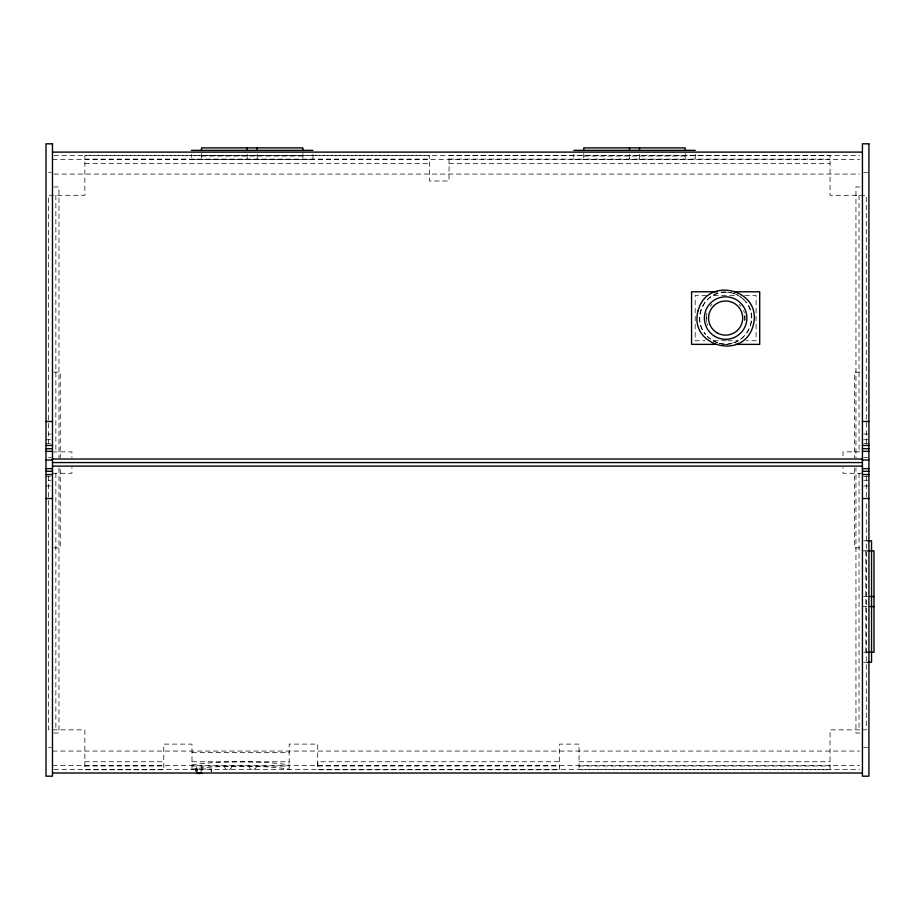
<?xml version="1.0" encoding="UTF-8"?>
<svg xmlns="http://www.w3.org/2000/svg" width="920" height="920" viewBox="0 0 920 920"><rect width="100%" height="100%" fill="white"/><g stroke="black" fill="none" stroke-linecap="round" stroke-linejoin="round"><path stroke-width="0.69" stroke-dasharray="4.6 3.45" d="M196.742 771.627L196.742 766.13M201.882 766.13L201.882 771.627M706.698 314.295L706.698 321.85M744.74 320.585L744.74 315.56M232.012 766.13C231.46 770.649 224.779 770.649 224.227 766.13M256.634 766.13C256.082 770.649 249.4 770.649 248.848 766.13M195.96 771.638L195.718 768.982L195.477 771.638M211.554 771.638L211.312 768.982L195.718 768.982M196.754 769.166L197.443 769.396A1.438 1.012 -90 0 1 197.443 771.408L197.248 771.627M710.344 306.337L711.896 304.324M211.312 768.982L211.071 771.638M725.638 291.939C704.651 291.077 691.242 318.791 705.49 334.385A25.84 25.84 0 0 1 708.009 299.172A25.84 25.84 0 0 1 743.268 299.172A25.84 25.84 0 0 1 745.717 334.339M718.876 343.321C741.968 350.727 762.277 319.654 745.775 301.76M53.912 155.652L859.567 155.652M201.492 156.032L302.898 156.032M583.786 156.032L685.204 156.032M84.882 159.114L429.594 159.114M449.029 159.114L830.035 159.114M52.474 159.643L859.613 159.643M84.882 163.369L429.594 163.369M449.029 163.369L830.035 163.369M48.587 172.327L51.186 172.327M863.731 172.327L867.617 172.327M53.912 174.064L859.567 174.064M53.774 186.967L58.96 186.967L58.96 457.861M859.843 186.967L855.956 186.967L855.956 457.861M706.514 295.389L695.186 295.389L695.186 340.756L705.099 340.756M713.598 295.389L737.679 295.389M744.763 295.389L756.091 295.389L756.091 340.756L746.178 340.756M713.598 340.756L726.34 340.756M727.766 340.756L737.679 340.756M722.798 344.367L728.479 344.367M53.774 372.117L60.26 372.117L60.26 457.861M859.843 372.117L854.657 372.117L854.657 457.861M48.587 434.044L51.186 434.044M863.731 434.044L867.617 434.044M46 439.737L51.186 439.737M863.731 439.737L868.917 439.737M46 443.704L51.186 443.704M863.731 443.704L868.917 443.704M52.474 451.869L71.921 451.869L71.921 457.573M859.659 451.869L842.996 451.869L842.996 457.573M48.587 457.435L51.186 457.435M863.731 457.435L867.617 457.435M52.474 473.259L71.921 473.259L71.921 467.555M862.431 473.259L842.996 473.259L842.996 467.555M46 476.296L51.186 476.296M863.731 476.296L868.917 476.296M48.587 480.263L51.186 480.263M863.731 480.263L867.617 480.263M46 485.955L51.186 485.955M863.731 485.955L868.917 485.955M863.719 540.81L867.629 540.81M53.774 547.883L60.26 547.883L60.26 467.854M859.843 547.883L854.657 547.883L854.657 467.854M862.408 550.85L868.445 550.85M863.696 596.539L867.56 596.539M862.408 606.567L867.56 606.567M863.696 652.257L868.445 652.257M863.719 662.296L867.629 662.296M859.613 729.847L830.035 729.847L830.035 769.741L579.048 769.741L579.048 744.107L559.613 744.107L559.613 769.741L317.779 769.741L317.779 761.76L559.613 761.76M862.431 729.847L866.306 729.847L866.306 500.491M53.774 733.033L58.96 733.033L58.96 467.854M859.843 733.033L855.956 733.033L855.956 467.854M48.587 747.672L51.186 747.672M863.731 747.672L867.617 747.672M52.474 751.065L859.567 751.065M191.992 752.663L289.19 752.663M84.882 761.76L163.783 761.76M191.992 761.76L289.19 761.76M579.048 761.76L830.035 761.76M52.474 765.486L859.613 765.486M84.882 766.015L163.783 766.015M191.992 766.015L289.19 766.13M317.779 766.015L559.613 766.015M579.048 766.015L830.035 766.015M53.912 769.476L859.567 769.476M726.984 292.111L732.4 292.825M733.665 293.342L738.702 295.435L744.119 299.586M717.611 342.792L712.563 340.71L707.158 336.559M201.376 771.627L201.192 771.408A1.438 1.012 -90 0 1 201.192 769.396L201.882 769.166M739.381 304.324L740.922 306.337M866.306 443.267L866.306 195.281L830.035 195.281L830.035 155.388L449.029 155.388L449.029 181.021L429.594 181.021L429.594 155.388L84.882 155.388L84.882 195.281L48.611 195.281L48.611 443.267M866.306 476.123L866.306 499.054M865.858 550.85L865.858 652.257M859.05 195.281L859.05 451.869M859.05 473.259L859.05 729.847M695.244 154.261L695.244 159.47L573.758 159.47L573.758 154.261M685.204 153.445L685.204 159.47M639.515 154.33L639.515 159.47M629.476 154.33L629.476 159.47M583.786 153.445L583.786 159.47M317.699 765.486L317.699 744.107L289.19 744.107L289.19 769.338A55.016 5.923 0 0 0 240.591 766.176A55.016 5.923 0 0 0 191.935 769.327M312.938 154.261L312.938 159.47L191.452 159.47L191.452 154.261M302.898 153.445L302.898 159.47M257.22 154.33L257.22 159.47M247.181 154.33L247.181 159.47M201.492 153.445L201.492 159.47M191.992 769.338L191.992 744.107L163.783 744.107L163.783 769.741L84.882 769.741L84.882 729.847L48.611 729.847L48.611 500.491M55.867 195.281L55.867 451.869M55.867 473.259L55.867 729.847M48.611 476.123L48.611 499.054M744.912 315.537A19.435 19.435 0 0 1 744.418 323.104M707.675 325.507A19.435 19.435 0 0 1 706.859 323.104M706.571 321.873A19.435 19.435 0 0 1 706.859 313.041M743.59 310.638A19.435 19.435 0 0 1 744.418 313.041M743.912 336.352A25.84 25.84 0 0 1 733.619 342.654M732.32 343.034A25.84 25.84 0 0 1 718.945 343.034M717.657 342.654A25.84 25.84 0 0 1 707.365 336.352M191.935 765.037A55.016 5.923 0 0 1 240.591 761.875A55.016 5.923 0 0 1 289.248 765.037"/><path stroke-width="1.38" d="M191.452 150.351L312.938 150.351M573.758 150.351L695.244 150.351M52.474 152.111L862.431 152.111M717.117 291.778L691.575 291.778L691.575 344.367L715.702 344.367M734.148 291.778L759.702 291.778L759.702 344.367L735.574 344.367M46 421.486L52.474 421.486M862.431 421.486L868.917 421.486M46 445.452L52.474 445.452M862.431 445.452L868.917 445.452M46 448.695L52.474 448.695M862.431 448.695L868.917 448.695M46 451.363L52.474 451.363M862.431 451.363L868.917 451.363M52.474 459.022L862.431 459.022M46 460L52.474 460M862.431 460L868.917 460M52.474 462.565L862.431 462.565M52.474 466.106L862.431 466.106M46 468.636L52.474 468.636M862.431 468.636L868.917 468.636M46 471.304L52.474 471.304M862.431 471.304L868.917 471.304M46 474.547L52.474 474.547M862.431 474.547L868.917 474.547M46 498.513L52.474 498.513M862.431 498.513L868.917 498.513M867.629 540.81L871.539 540.81L871.539 662.296L867.629 662.296M867.629 550.85L874 550.85L874 652.257L867.629 652.257M870.136 596.539L874 596.539M870.136 606.567L874 606.567M52.474 773.019L862.431 773.019M196.742 773.26L201.882 773.26M198.524 773.547L200.111 773.547M685.204 150.466L685.204 147.89L583.786 147.89L583.786 150.466M639.515 147.89L639.515 150.466M629.476 147.89L629.476 150.466M302.898 150.466L302.898 147.89L201.492 147.89L201.492 150.466M257.22 147.89L257.22 150.466M247.181 147.89L247.181 150.466M698.096 310.695C688.148 346.346 743.958 361.307 753.169 325.45C763.117 289.788 707.307 274.839 698.096 310.695M52.474 143.819L46 143.819L46 776.181L52.474 776.181L52.474 143.819M868.917 143.819L862.431 143.819L862.431 776.181L868.917 776.181L868.917 143.819M717.106 332.856A17.066 17.066 0 0 0 742.704 318.067A17.066 17.066 0 0 0 717.106 303.289A17.066 17.066 0 0 0 717.106 332.856M715.012 336.467A21.24 21.24 0 0 0 746.879 318.067A21.24 21.24 0 0 0 715.012 299.678A21.24 21.24 0 0 0 715.012 336.467"/></g></svg>
